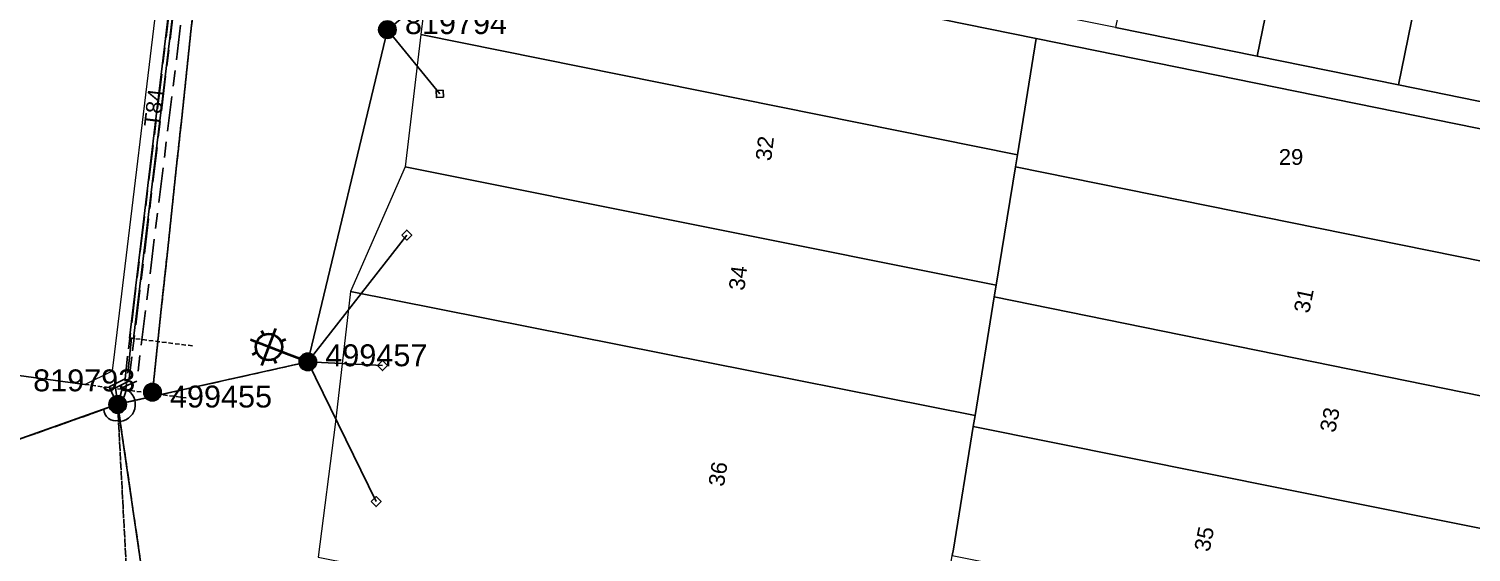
# Model space of a CAD drawing. Header units: metres. Extents: x 291879 to 294448, y 6259965 to 6261176.
# Drawn here: x 293735 to 293899.6, y 6260637.2 to 6260697 of the extents above; entities that cross this region are included whole.
import ezdxf
from ezdxf.enums import TextEntityAlignment as Align

# ---------------------------------------------------------------- set-up
doc = ezdxf.new("R2010")
doc.units = ezdxf.units.M
for name, pattern in [('Cable Exist OH', [1, 1, 0]), ('Cable Exist UG', [8.2, 4, -1.2, 1.8, -1.2]), ('DASHED', [0.75, 0.5, -0.25])]:
    doc.linetypes.add(name, pattern=pattern)
doc.layers.get('0').update_dxf_attribs({"color": 6})
doc.layers.add('Cadastre Land Parcels_SP_EXT', color=9, linetype='Continuous', lineweight=5)
doc.layers.add('Cadastre Roads_SP_EXT', color=9, linetype='Continuous', lineweight=5)
for name, color, linetype in [('Duct_SP_EXT', 7, 'Continuous'), ('Equip_SP_SL_EXT', 7, 'Continuous'), ('Mains_HV_EXT', 7, 'Continuous'), ('Mains_LV_EXT', 7, 'Continuous'), ('Mains_SL_EXT', 7, 'Continuous'), ('OH_Details_SP_MISC', 7, 'Continuous'), ('Services_SP_EXT', 7, 'Continuous'), ('SupportsOH_SP_TR_HV_LV_SL_EXT', 7, 'Continuous'), ('Trench_SP_EXT', 7, 'Continuous')]:
    doc.layers.add(name, color=color, linetype=linetype)
doc.layers.add('Features_DEL', color=1, linetype='Continuous', plot=False)
doc.layers.add('UNKNOWN_FEATURES', color=1, linetype='DASHED', plot=False)
doc.styles.add('iecARIAL', font='arial.ttf', dxfattribs={"height": 2})
doc.styles.add('POLE_LABEL', font='arial.ttf')
doc.styles.get("Standard").update_dxf_attribs({"font": 'arial.ttf'})

# ---------------------------------------------------------------- blocks, each defined once
blk = doc.blocks.new('*U772')
at = {"lineweight": 40}
for p, q in [((-5.27, 3.58), (-5.05, 3.07)), ((-5.24, -0.4), (-3.63, 3.8)), ((-2.33, 0.89), (-6.54, 2.5)), ((-2.55, 2.54), (-3.06, 2.31)), ((-6.32, 0.86), (-5.8, 1.09)), ((-3.59, -0.18), (-3.82, 0.33)), ((0, 0), (-3.04, 1.16))]:
    blk.add_line(p, q, dxfattribs=at)
blk.add_circle((-4.43, 1.7), 1.5, dxfattribs=at)
at = {"style": 'iecARIAL', "flags": 8}
blk.add_attdef('ASSET_NUM', (1.5, 1.5), '', height=2.5, dxfattribs=at)
for tag, p, height, flags in [('OPERATING_VOLTAGE', (0.98, -1.65), 0.2, 9), ('CONSTRUCTED_VOLTAGE', (0.98, -0.65), 0.2, 9), ('CONTROL_TYPE', (0.98, -0.85), 0.2, 9), ('LANTERN_PURPOSE', (0.98, -1.05), 0.2, 9), ('LANTERN_TYPE', (0.98, -1.25), 0.2, 9), ('NO_PHASES', (0.98, -1.45), 0.2, 9), ('LNUMBER', (2.18, -3.25), 2.5, 8), ('ORIENTATION', (0.98, -1.85), 0.2, 9), ('OWNED_BY', (0.98, -2.05), 0.2, 9), ('STATE', (0.98, -2.25), 0.2, 9), ('USAGE', (0.98, -2.45), 0.2, 9), ('CEXIST', (0.98, -2.65), 0.2, 9), ('CNEW', (0.98, -2.85), 0.2, 9), ('CNUMBER', (0.98, -3.05), 0.2, 9), ('CREMOVE', (0.98, -3.25), 0.2, 9), ('CREPLACE', (0.98, -3.45), 0.2, 9), ('LKINGHEIGHT', (0.98, -3.65), 0.2, 9), ('LBRACKET', (0.98, -3.85), 0.2, 9), ('LBRACKETVOCAB', (0.98, -4.05), 0.2, 9), ('LCATEGORY', (0.98, -4.25), 0.2, 9), ('LCHARGE1', (0.98, -4.45), 0.2, 9), ('LCHARGE1PERCENT', (0.98, -4.65), 0.2, 9), ('LCHARGE2', (0.98, -4.85), 0.2, 9), ('LCHARGE2PERCENT', (0.98, -5.05), 0.2, 9), ('LCHARGE3', (0.98, -5.25), 0.2, 9), ('LCHARGE3PERCENT', (0.98, -5.45), 0.2, 9), ('LEXIST', (0.98, -5.65), 0.2, 9), ('LLAMP', (0.98, -5.85), 0.2, 9), ('LLAMPVOCAB', (0.98, -6.05), 0.2, 9), ('LMAST', (0.98, -6.25), 0.2, 9), ('LMASTVOCAB', (0.98, -6.45), 0.2, 9), ('LNEW', (0.98, -6.65), 0.2, 9), ('LANTNUMBER', (0.98, -6.85), 0.2, 9), ('LOUTREACH', (0.98, -7.25), 0.2, 9), ('LOUTREACHVOCAB', (0.98, -7.45), 0.2, 9), ('LRATECODE', (0.98, -7.65), 0.2, 9), ('LREMOVE', (0.98, -7.85), 0.2, 9), ('LREPLACE', (0.98, -8.05), 0.2, 9), ('LTYPE', (0.98, -8.25), 0.2, 9), ('STREETNAME', (0.98, -9.25), 0.2, 9), ('SUBURB', (0.98, -9.45), 0.2, 1), ('LTYPEVOCAB', (0.98, -8.45), 0.2, 9), ('LEGEND', (0.98, -8.65), 0.2, 9), ('LOCATION', (0.98, -8.85), 0.2, 9), ('NOTES', (0.98, -9.05), 0.2, 9)]:
    blk.add_attdef(tag, p, '', height=height, dxfattribs=dict(flags=flags))
blk = doc.blocks.new('CCP_EXT')
at = {"flags": 9}
for tag, p in [('LIFE_SUPPORT', (0, -1.6)), ('STATE', (0, -1.8)), ('NOTES', (0, -2))]:
    blk.add_attdef(tag, text='', height=0.2, dxfattribs=at).set_placement(p, align=Align.MIDDLE_LEFT)
blk.add_wipeout([(0, 0.57), (0.57, 0), (0, -0.57), (-0.57, 0)])
blk.add_lwpolyline([(-0.57, 0), (0, 0.57), (0.57, 0), (0, -0.57), (-0.57, 0)])
at = {"flags": 1}
blk.add_attdef('Z', (0, 0), '', height=0.2, dxfattribs=at)
at = {"flags": 9}
for tag, p in [('CCP_TYPE', (0, 0)), ('CONSTRUCTED_VOLTAGE', (0, -0.2)), ('OPERATING_VOLTAGE', (0, -0.6)), ('ORIENTATION', (0, -0.8)), ('OWNED_BY', (0, -1)), ('NO_PHASES', (0, -0.4)), ('USAGE', (0, -1.2)), ('LEGEND', (0, -1.4))]:
    blk.add_attdef(tag, text='', height=0.2, dxfattribs=at).set_placement(p, align=Align.MIDDLE_LEFT)
blk = doc.blocks.new('POLE_EXT')
blk.add_hatch(color=256).paths.add_polyline_path([(-1, 0, 1), (1, 0, 1)])
blk.add_lwpolyline([(-1, 0, 1), (1, 0, 1)], format="xyb", close=True)
for tag, height, flags, p in [('pNumber', 2.5, 8, (-17.84, 2.07)), ('OWNED_BY', 0.2, 9, (1.35, -0.4)), ('SPECIAL_USE', 0.2, 9, (1.35, -0.8)), ('STATE', 0.2, 9, (1.35, -1)), ('cLV', 0.2, 9, (1.35, -1.4)), ('hDepth', 0.2, 9, (1.35, -1.6)), ('PARENT', 0.2, 9, (1.35, -0.6)), ('USAGE', 0.2, 9, (1.35, -1.2)), ('hDia', 0.2, 9, (1.35, -1.8)), ('cHV', 0.2, 9, (1.35, -2)), ('cLinedev', 0.2, 9, (1.35, -3.4)), ('LBRACKET', 0.2, 9, (1.35, -2.2)), ('LExisting', 0.2, 9, (1.35, -2.4)), ('LANTNUMBER', 0.2, 9, (1.35, -2.6)), ('LOther', 0.2, 9, (1.35, -2.8)), ('LRemove', 0.2, 9, (1.35, -3)), ('LEGEND', 0.2, 9, (1.35, -3.2)), ('pExisting', 0.2, 9, (1.35, -3.8)), ('pFooting', 0.2, 9, (1.35, -4.4)), ('pNew', 0.2, 9, (1.35, -4.6)), ('pRelocate', 0.2, 9, (1.35, -5)), ('LOCATION', 0.2, 9, (1.35, -3.6)), ('PFNUMBER', 0.2, 9, (1.35, -4)), ('NEWPFNUMBER', 0.2, 9, (1.35, -4.2)), ('pRemove', 0.2, 9, (1.35, -5.2)), ('pReplace', 0.2, 9, (1.35, -5.4)), ('pStay', 0.2, 9, (1.35, -5.6)), ('pType', 0.2, 9, (1.35, -5.8)), ('cspan', 0.2, 9, (1.35, -6)), ('STREETNAME', 0.2, 9, (1.35, -6.2)), ('SUBURB', 0.2, 9, (1.35, -6.4)), ('NOTES', 0.2, 9, (1.35, -6.6)), ('OPERATED_BY', 0.2, 9, (1.36, -7.01)), ('MAINTAINED_BY', 0.2, 9, (1.36, -6.81))]:
    blk.add_attdef(tag, text='', height=height, dxfattribs=dict(flags=flags)).set_placement(p, align=Align.MIDDLE_LEFT)
at = {"style": 'POLE_LABEL'}
for tag, height, flags, p in [('ASSET_NUM', 2.5, 8, (2, 2)), ('STRUCTURE_PLANT_NUMBER', 0.2, 9, (1.35, 0.03)), ('STREET_CODE', 0.2, 9, (1.35, -0.2))]:
    blk.add_attdef(tag, text='', height=height, dxfattribs=dict(at, flags=flags)).set_placement(p, align=Align.MIDDLE_LEFT)
at = {"flags": 1}
blk.add_attdef('Z', (1.35, -7.33), '', height=0.2, dxfattribs=at)

msp = doc.modelspace()

# ---------------------------------------------------------------- linework, layer by layer
at = {"layer": 'Cadastre Land Parcels_SP_EXT', "linetype": 'Continuous'}
for points in [[(293744.58, 6260657.95), (293744.84, 6260660.11), (293750.36, 6260705.89), (293756.22, 6260754.01), (293753.76, 6260756.67), (293716.54, 6260762.14), (293696.79, 6260765.14), (293676.84, 6260768.19), (293656.96, 6260771.21), (293637.3, 6260774.21), (293629.11, 6260724.6), (293620.77, 6260674.2), (293640.54, 6260671.16), (293660.44, 6260668.11), (293680.31, 6260665.06), (293700.09, 6260662.01), (293741.41, 6260656.39), (293744.58, 6260657.95)], [(293882.55, 6260729.7), (293866.46, 6260732.99), (293859.04, 6260697.12), (293875.2, 6260693.84), (293882.55, 6260729.7)], [(293898.65, 6260726.39), (293882.55, 6260729.7), (293875.2, 6260693.84), (293891.33, 6260690.58), (293898.65, 6260726.39)], [(293915.01, 6260723.06), (293898.65, 6260726.39), (293891.33, 6260690.58), (293907.54, 6260687.29), (293915.01, 6260723.06)], [(293923.6, 6260684.03), (293907.54, 6260687.29), (293891.33, 6260690.58), (293875.2, 6260693.84), (293859.04, 6260697.12), (293842.87, 6260700.4), (293826.82, 6260703.66), (293810.53, 6260706.96), (293794.48, 6260710.22), (293787.63, 6260714.14), (293782.9, 6260721.83), (293781.58, 6260711.09), (293792.06, 6260707.68), (293849.99, 6260695.86), (293922.97, 6260681.03), (293923.6, 6260684.03)], [(293779.77, 6260696.34), (293847.84, 6260682.61), (293849.99, 6260695.86), (293792.06, 6260707.68), (293781.58, 6260711.09), (293779.77, 6260696.34)], [(293847.84, 6260682.61), (293779.77, 6260696.34), (293777.98, 6260681.24), (293845.43, 6260667.72), (293847.64, 6260681.21), (293847.84, 6260682.61)], [(293919.99, 6260666.57), (293922.97, 6260681.03), (293849.99, 6260695.86), (293847.84, 6260682.61), (293847.64, 6260681.21), (293919.99, 6260666.57)], [(293845.43, 6260667.72), (293777.98, 6260681.24), (293771.72, 6260667.01), (293843.03, 6260652.82), (293845.21, 6260666.39), (293845.43, 6260667.72)], [(293919.99, 6260666.57), (293847.64, 6260681.21), (293845.43, 6260667.72), (293845.21, 6260666.39), (293911.53, 6260652.87), (293916.97, 6260651.77), (293919.99, 6260666.57)], [(293768.05, 6260636.67), (293838.11, 6260622.77), (293840.4, 6260636.84), (293840.54, 6260637.59), (293842.8, 6260651.59), (293843.03, 6260652.82), (293771.72, 6260667.01), (293769.97, 6260651.8), (293768.05, 6260636.67)], [(293914.02, 6260637.29), (293915.15, 6260642.85), (293916.97, 6260651.77), (293911.53, 6260652.87), (293845.21, 6260666.39), (293843.03, 6260652.82), (293842.8, 6260651.59), (293914.02, 6260637.29)], [(293911.02, 6260622.67), (293914.02, 6260637.29), (293842.8, 6260651.59), (293840.54, 6260637.59), (293840.4, 6260636.84), (293911.02, 6260622.67)]]:
    msp.add_lwpolyline(points, close=True, dxfattribs=at)
at = {"layer": 'Cadastre Roads_SP_EXT', "linetype": 'Continuous'}
msp.add_lwpolyline([(293741.41, 6260656.39), (293700.09, 6260662.01), (293680.31, 6260665.06), (293660.44, 6260668.11), (293640.54, 6260671.16), (293620.77, 6260674.2), (293600.86, 6260677.26), (293581.22, 6260680.27), (293561.22, 6260683.35), (293560.72, 6260683.43), (293554.23, 6260684.48), (293554.58, 6260674.13), (293554.94, 6260663.78), (293566.79, 6260661.93), (293584.89, 6260659.14), (293602.85, 6260656.37), (293620.97, 6260653.59), (293638.83, 6260650.86), (293657.04, 6260648.03), (293674.87, 6260645.31), (293693.05, 6260642.49), (293710.97, 6260639.77), (293741.86, 6260634.9)], dxfattribs=at)
at = {"layer": 'Duct_SP_EXT'}
for p, q in [((293751.81, 6260705.71), (293746.5, 6260661.68)), ((293752.29, 6260705.65), (293746.97, 6260661.63)), ((293746.5, 6260661.68), (293746.73, 6260661.65)), ((293746.97, 6260661.63), (293746.73, 6260661.65))]:
    msp.add_line(p, q, dxfattribs=at)
at = {"layer": 'Features_DEL', "linetype": 'Cable Exist OH'}
for points in [[(293749.12, 6260655.5), (293755.34, 6260713.76)], [(293755.34, 6260713.76), (293749.12, 6260655.5)]]:
    msp.add_lwpolyline(points, dxfattribs=at)
at = {"layer": 'Mains_HV_EXT', "linetype": 'Cable Exist UG'}
msp.add_lwpolyline([(293670.78, 6260764.52), (293668.85, 6260765.19), (293670.14, 6260774.31), (293670.14, 6260774.31), (293696.89, 6260770.21), (293697.44, 6260768.09), (293734.12, 6260762.59), (293755.3, 6260759.48), (293755.3, 6260759.48), (293759.36, 6260754.87), (293759.36, 6260754.87), (293753.34, 6260705.53), (293747.34, 6260656.75), (293745.72, 6260656.02), (293745.72, 6260656.02), (293745.16, 6260654.1)], dxfattribs=at)
at = {"layer": 'Mains_HV_EXT', "linetype": 'Continuous'}
msp.add_lwpolyline([(293745.45, 6260652.15, 0.810703), (293745.75, 6260656)], format="xyb", dxfattribs=at)
at = {"layer": 'Mains_LV_EXT', "linetype": 'Cable Exist UG'}
msp.add_lwpolyline([(293758.22, 6260753.74), (293757.85, 6260750.74), (293757.85, 6260750.74), (293753.12, 6260711.85), (293754.22, 6260710.77), (293753.97, 6260708.41), (293752.58, 6260707.86), (293746.78, 6260659.52), (293746.78, 6260659.52), (293746.43, 6260656.74), (293744.89, 6260656.01), (293745.16, 6260654.1)], dxfattribs=at)
at = {"layer": 'Mains_LV_EXT', "linetype": 'Cable Exist OH'}
for points in [[(293745.16, 6260654.1), (293714.71, 6260643.32)], [(293745.16, 6260654.1), (293748.22, 6260633.06), (293746.95, 6260599.38)]]:
    msp.add_lwpolyline(points, dxfattribs=at)
at = {"layer": 'Mains_LV_EXT', "linetype": 'Continuous'}
msp.add_lwpolyline([(293743.59, 6260653.54, 0.472655), (293745.23, 6260652.25)], format="xyb", dxfattribs=at)
at = {"layer": 'Mains_SL_EXT', "linetype": 'Cable Exist UG'}
msp.add_lwpolyline([(293752.83, 6260709.78), (293752.14, 6260708.1), (293752.14, 6260708.1), (293746.29, 6260659.6), (293746.29, 6260659.6), (293746, 6260657.04), (293744.18, 6260656.12), (293745.15, 6260654.11)], dxfattribs=at)
at = {"layer": 'Mains_SL_EXT', "linetype": 'Cable Exist OH'}
for points in [[(293745.15, 6260654.11), (293766.85, 6260658.96)], [(293745.15, 6260654.11), (293714.71, 6260643.32), (293676.2, 6260649.24)], [(293747.69, 6260605.95), (293745.15, 6260654.11)]]:
    msp.add_lwpolyline(points, dxfattribs=at)
at = {"layer": 'OH_Details_SP_MISC', "color": 7, "linetype": 'Continuous', "flags": 128}
for points in [[(293745.14, 6260654.14), (293714.71, 6260643.32), (293676.2, 6260649.24), (293635, 6260655.58)], [(293745.14, 6260654.14), (293748.22, 6260633.06), (293746.95, 6260599.38), (293741.84, 6260555.92), (293702.19, 6260562.2)]]:
    msp.add_lwpolyline(points, dxfattribs=at)
at = {"layer": 'Services_SP_EXT'}
msp.add_lwpolyline([(293745.14, 6260654.14), (293766.85, 6260658.96)], dxfattribs=at)
at = {"layer": 'Trench_SP_EXT', "linetype": 'Cable Exist UG'}
msp.add_lwpolyline([(293746.73, 6260661.65), (293746.1, 6260655.86), (293746.1, 6260655.86, -0.244142), (293745.14, 6260654.14)], format="xyb", dxfattribs=at)
at = {"layer": 'UNKNOWN_FEATURES'}
for points in [[(293746.49, 6260661.69), (293753.83, 6260660.77)], [(293741.41, 6260656.39), (293752.96, 6260654.85)]]:
    msp.add_lwpolyline(points, dxfattribs=at)

# ---------------------------------------------------------------- block references
at = {"layer": 'Equip_SP_SL_EXT'}
msp.add_blockref('*U772', (293766.85, 6260658.96), dxfattribs=at)
at = {"layer": 'Features_DEL'}
ref = msp.add_blockref('POLE_EXT', (293749.12, 6260655.5), dxfattribs=at)
ref.add_attrib('ASSET_NUM', '499455', dxfattribs={"layer": '0', "height": 2.5, "style": 'POLE_LABEL'}).set_placement((293751.12, 6260656.25), align=Align.TOP_LEFT)
at = {"layer": 'SupportsOH_SP_TR_HV_LV_SL_EXT'}
ref = msp.add_blockref('POLE_EXT', (293775.94, 6260696.88), dxfattribs=at)
ref.add_attrib('ASSET_NUM', '819794', dxfattribs={"layer": '0', "height": 2.5, "style": 'POLE_LABEL'}).set_placement((293777.94, 6260697.63), align=Align.MIDDLE_LEFT)
ref = msp.add_blockref('POLE_EXT', (293745.16, 6260654.1), dxfattribs=at)
ref.add_attrib('ASSET_NUM', '819793', dxfattribs={"layer": '0', "height": 2.5, "style": 'POLE_LABEL'}).set_placement((293747.16, 6260654.85), align=Align.BOTTOM_RIGHT)

# ---------------------------------------------------------------- texts
at = {"layer": 'Cadastre Land Parcels_SP_EXT'}
for s, rotation, p in [('32', 82.9922, (293819.73, 6260681.83)), ('34', 82.8806, (293816.67, 6260667.03)), ('31', 78.4366, (293881.13, 6260664.42)), ('33', 78.4809, (293884.1, 6260650.8)), ('36', 80.6943, (293814.33, 6260644.64)), ('35', 78.4104, (293869.76, 6260637.2))]:
    msp.add_text(s, height=1.8, rotation=rotation, dxfattribs=at).set_placement(p)
msp.add_text('29', height=1.8, dxfattribs=at).set_placement((293877.68, 6260681.45))
at = {"layer": 'Mains_LV_EXT'}
msp.add_text('T84', height=1.8, rotation=83.157, dxfattribs=at).set_placement((293749.92, 6260685.69))

# ---------------------------------------------------------------- next in the draw order: block references
at = {"layer": 'Features_DEL', "rotation": 137.6720896185118}
msp.add_blockref('CCP_EXT', (293781.92, 6260689.55), dxfattribs=at)
at = {"layer": 'Services_SP_EXT'}
for p in [(293778.14, 6260673.43), (293775.38, 6260658.54), (293774.64, 6260643.02)]:
    msp.add_blockref('CCP_EXT', p, dxfattribs=at)

# ---------------------------------------------------------------- next in the draw order: linework, layer by layer
at = {"layer": 'Features_DEL'}
msp.add_lwpolyline([(293775.94, 6260696.88), (293781.92, 6260689.55)], dxfattribs=at)
at = {"layer": 'Services_SP_EXT'}
for points in [[(293766.85, 6260658.96), (293775.94, 6260696.88), (293783.52, 6260703.06)], [(293766.85, 6260658.96), (293778.14, 6260673.43)], [(293774.64, 6260643.02), (293766.85, 6260658.96)], [(293766.85, 6260658.96), (293775.38, 6260658.54)]]:
    msp.add_lwpolyline(points, dxfattribs=at)

# ---------------------------------------------------------------- next in the draw order: block references
at = {"layer": 'SupportsOH_SP_TR_HV_LV_SL_EXT'}
ref = msp.add_blockref('POLE_EXT', (293766.85, 6260658.96), dxfattribs=at)
ref.add_attrib('ASSET_NUM', '499457', dxfattribs={"layer": '0', "height": 2.5, "style": 'POLE_LABEL'}).set_placement((293768.85, 6260659.71), align=Align.MIDDLE_LEFT)

doc.saveas('drawing.dxf')
